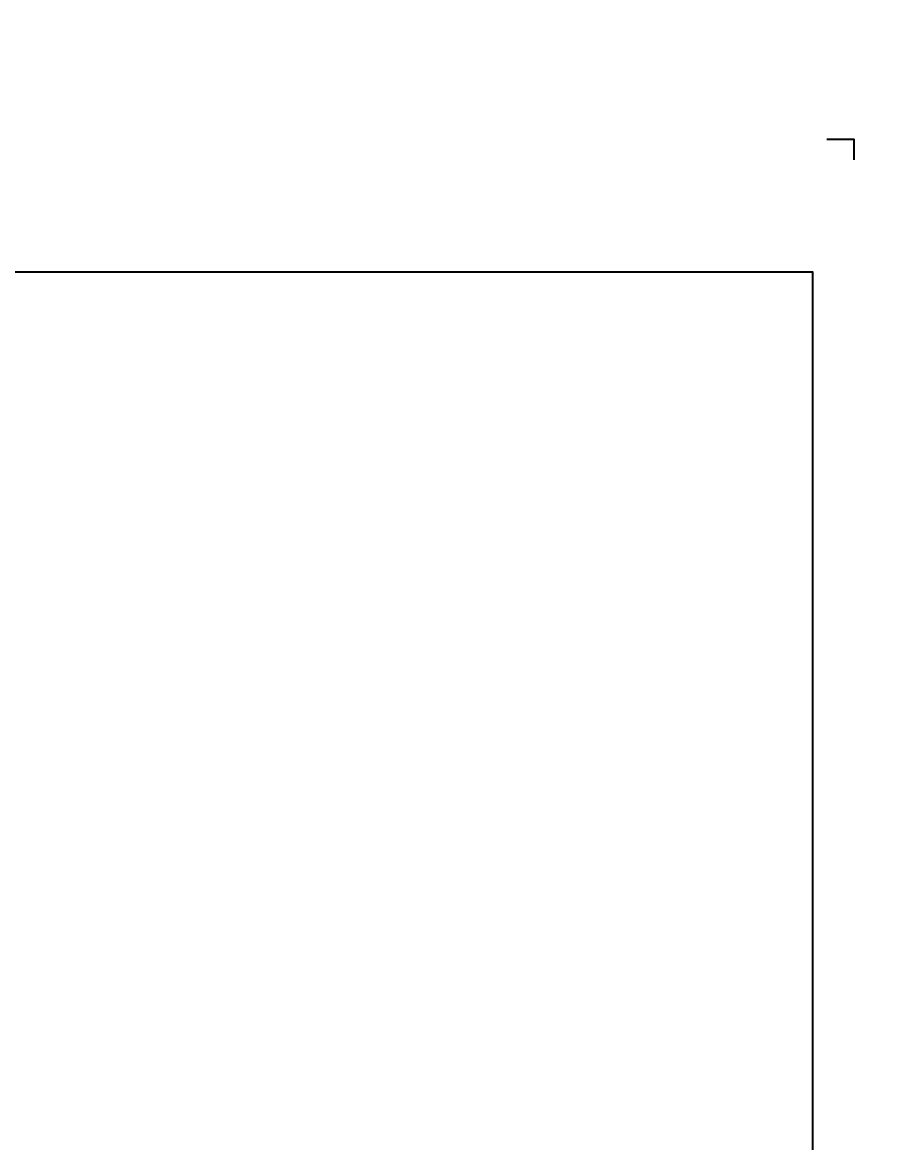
# Model space of a CAD drawing. Header units: millimetres. Extents: x -46397 to 283259, y -8690 to 23983.
# Drawn here: x 176067 to 176973, y -418 to 754 of the extents above; entities that cross this region are included whole.
import ezdxf
from ezdxf import colors
from ezdxf.entities.mleader import LeaderData, LeaderLine
from ezdxf.math import Vec2, Vec3

# ---------------------------------------------------------------- set-up
doc = ezdxf.new("R2010")
doc.units = ezdxf.units.MM
doc.layers.add('Dtext', color=255, linetype='Continuous', lineweight=20)
doc.styles.add('Chu va so', font='arial.ttf')
doc.styles.get("Standard").update_dxf_attribs({"font": 'isocp.shx', "width": 0.8})
doc.styles.add('TCVN', font='arial.ttf')

# ---------------------------------------------------------------- blocks, each defined once
blk = doc.blocks.new('_Dot')
at = {"color": 0, "linetype": 'ByBlock', "lineweight": -2}
blk.add_line((-0.5, 0), (-1, 0), dxfattribs=at)
at = {"color": 0, "linetype": 'ByBlock', "const_width": 0.5}
blk.add_lwpolyline([(-0.25, 0, 1), (0.25, 0, 1)], format="xyb", close=True, dxfattribs=at)
blk = doc.blocks.new('*U1842')
at = {"lineweight": 25, "elevation": -0.1}
blk.add_lwpolyline([(3855, 2667.8), (3885.9, 2667.8), (3885.9, 2643.9)], dxfattribs=at)
at = {"lineweight": 25}
blk.add_lwpolyline([(0, 0), (3838.6, 0), (3838.6, 2514.5), (0, 2514.5)], close=True, dxfattribs=at)
at = {"layer": 'Dtext', "ltscale": 0.1}
for tag, p, height, style in [('REV_3', (2927.1, 944.5), 16.7, 'TCVN'), ('FOR_APPROVAL3', (3094.3, 943.3, -0.2), 20.1, 'TCVN'), ('REV_2', (2927.1, 882), 16.7, 'TCVN'), ('FOR_APPROVAL2', (3094.3, 880.9, -0.2), 20.1, 'TCVN'), ('FOR_APPROVAL1', (3094.3, 818.4, -0.1), 20.1, 'TCVN'), ('REV_1', (2927.1, 819.6), 16.7, 'TCVN'), ('REV_0', (2927.1, 757.2), 16.7, 'TCVN'), ('NGUOI_VE', (3272.4, 756.3, -0.1), 20.1, 'TCVN'), ('NGUOI_KIEM_2', (3449.7, 756.3, -0.2), 20.1, 'TCVN'), ('NGUOI_DUYET', (3663.9, 756.3, -0.2), 20.1, 'TCVN'), ('1.1_A4', (3674.6, 38.1, -0.2), 20.1, 'Chu va so'), ('A4_A4', (3741.4, 38.1, -0.2), 20.1, 'Chu va so'), ('REV.', (3796.4, 38.1, -0.2), 20.1, 'Chu va so')]:
    blk.add_attdef(tag, p, '', height=height, dxfattribs=dict(at, style=style))
for tag, p, height, style, width in [('NGAY_REV03', (2969.5, 943.3, -0.2), 17.4, 'TCVN', 0.95), ('NGAY_REV02', (2969.5, 880.9, -0.2), 17.4, 'TCVN', 0.95), ('NGAY_REV01', (2969.5, 818.4, -0.2), 17.4, 'TCVN', 0.95), ('NGAY_REV0', (2969.5, 756, -0.2), 17.4, 'TCVN', 0.95), ('DWD.NO', (2967.9, 16.3, -0.2), 26.7, 'Chu va so', 0.85)]:
    blk.add_attdef(tag, p, '', height=height, dxfattribs=dict(at, style=style, width=width))
at = {"layer": 'Dtext', "lineweight": 25, "ltscale": 0.1, "style": 'Chu va so'}
for tag, p, height in [('PROJECT_CODE', (3161.3, 314.3), 40.1), ('TITLE1', (2987.5, 239.7, -0.2), 26.7), ('TITLE2', (2987.5, 176.8, -0.2), 26.7), ('TITLE3', (2987.5, 114.4, -0.2), 26.7)]:
    blk.add_attdef(tag, p, '', height=height, dxfattribs=at)

msp = doc.modelspace()

# ---------------------------------------------------------------- leaders
at = {"color": 3, "ltscale": 5}
ml = msp.add_multileader_mtext('Standard', dxfattribs=at)
ml.set_content('{\\fArial|b0|i0|c0|p34;Khoan lỗ %%C10 cho cùm ống DN200 (theo thực tế)}', color=3)
ml.set_leader_properties(lineweight=9)
ml.set_arrow_properties(name='DOT')
ml.build(insert=Vec2(0, 0))
ml.multileader.update_dxf_attribs({"has_dogleg": 0, "text_left_attachment_type": 5, "text_right_attachment_type": 6, "dogleg_length": 0.1, "arrow_head_size": 17.4, "scale": 300})
ctx = ml.context
ctx.base_point, ctx.scale, ctx.char_height, ctx.arrow_head_size, ctx.landing_gap_size, ctx.plane_origin = Vec3(148509.96, 665.28), 300, 24, 17.4, 18, Vec3(149312.43, -378.76)
ctx.left_attachment, ctx.right_attachment = 5, 6
notes = []
notes.append((ctx, [(0, (1, 1, 0), (148878.33, 716.29), (-1, 0), 30, [(0, [(149054.42, 441.35)], 0, [])])]))
ctx.mtext.insert, ctx.mtext.width, ctx.mtext.flow_direction = Vec3(148527.96, 747.35), 309.9931, 5
ml = msp.add_multileader_mtext('Standard', dxfattribs=at)
ml.set_content('{\\fArial|b0|i0|c0|p34;Khoan lỗ %%C10 cho cùm ống DN100 (theo thực tế)}', color=3)
ml.set_leader_properties(lineweight=9)
ml.set_arrow_properties(name='DOT')
ml.build(insert=Vec2(0, 0))
ml.multileader.update_dxf_attribs({"has_dogleg": 0, "text_left_attachment_type": 5, "text_right_attachment_type": 6, "dogleg_length": 0.1, "arrow_head_size": 17.4, "scale": 300})
ctx = ml.context
ctx.base_point, ctx.scale, ctx.char_height, ctx.arrow_head_size, ctx.landing_gap_size, ctx.plane_origin = Vec3(149602.55, 578.05), 300, 24, 17.4, 18, Vec3(149253.66, -389.59)
ctx.left_attachment, ctx.right_attachment = 5, 6
notes.append((ctx, [(0, (1, 1, 0), (149572.55, 578.05), (1, 0), 30, [(0, [(149511.66, 430.53)], 0, [])])]))
ctx.mtext.insert, ctx.mtext.width, ctx.mtext.flow_direction = Vec3(149620.55, 660.13), 306.4046, 5
for ctx, leaders in notes:
    for number, flags, end, landing, length, lines in leaders:
        leader = LeaderData()
        leader.index, (leader.has_last_leader_line, leader.has_dogleg_vector, leader.attachment_direction) = number, flags
        leader.last_leader_point, leader.dogleg_vector, leader.dogleg_length = Vec3(end), Vec3(landing), length
        for number, points, colour, breaks in lines:
            line = LeaderLine()
            line.index, line.vertices, line.color, line.breaks = number, Vec3.list(points), colors.encode_raw_color(colour), breaks
            leader.lines.append(line)
        ctx.leaders.append(leader)

# ---------------------------------------------------------------- next in the draw order: block references
at = {"xscale": 0.9084576280678549, "yscale": 0.9084576280678549, "zscale": 0.9084576280678549}
msp.add_blockref('*U1842', (173406.31, -1791.94), dxfattribs=at)

doc.saveas('drawing.dxf')
